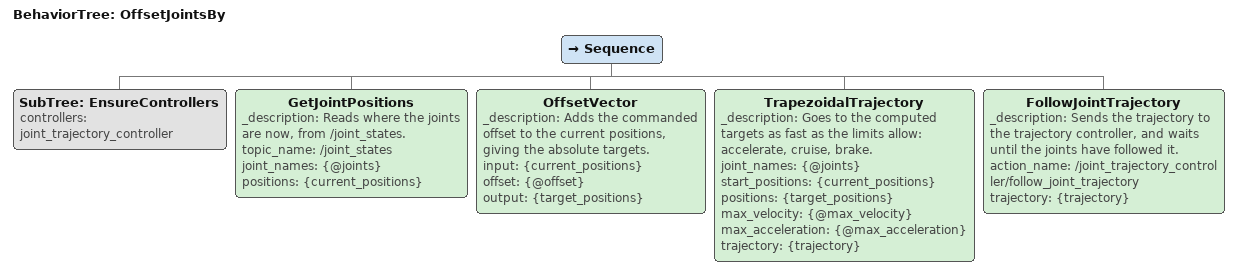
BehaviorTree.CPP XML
<?xml version="1.0" encoding="UTF-8"?>
<root BTCPP_format="4" main_tree_to_execute="OffsetJointsBy">

  <BehaviorTree ID="OffsetJointsBy" _description="Moves one or more joints by an offset from where they are when the objective starts, as fast as the limits allow.">
    <Sequence>

      <!-- The motion is sent to the trajectory controller, so make sure that
           this is the controller driving the robot, and no other. -->
      <SubTree ID="EnsureControllers" controllers="joint_trajectory_controller"/>

      <!-- Where are we now? -->
      <GetJointPositions _description="Reads where the joints are now, from /joint_states."
                         topic_name="/joint_states"
                         joint_names="{@joints}"
                         positions="{current_positions}"/>

      <!-- Turn the commanded offset into absolute joint targets. -->
      <OffsetVector _description="Adds the commanded offset to the current positions, giving the absolute targets."
                    input="{current_positions}"
                    offset="{@offset}"
                    output="{target_positions}"/>

      <!-- Hand the targets over to the trajectory controller. -->
      <TrapezoidalTrajectory _description="Goes to the computed targets as fast as the limits allow: accelerate, cruise, brake."
                             joint_names="{@joints}"
                             start_positions="{current_positions}"
                             positions="{target_positions}"
                             max_velocity="{@max_velocity}"
                             max_acceleration="{@max_acceleration}"
                             trajectory="{trajectory}"/>
      <FollowJointTrajectory _description="Sends the trajectory to the trajectory controller, and waits until the joints have followed it."
                             action_name="/joint_trajectory_controller/follow_joint_trajectory"
                             trajectory="{trajectory}"/>

    </Sequence>
  </BehaviorTree>

  <!-- The payload of the objective, for editors: what each entry is, with an example. -->

</root>
